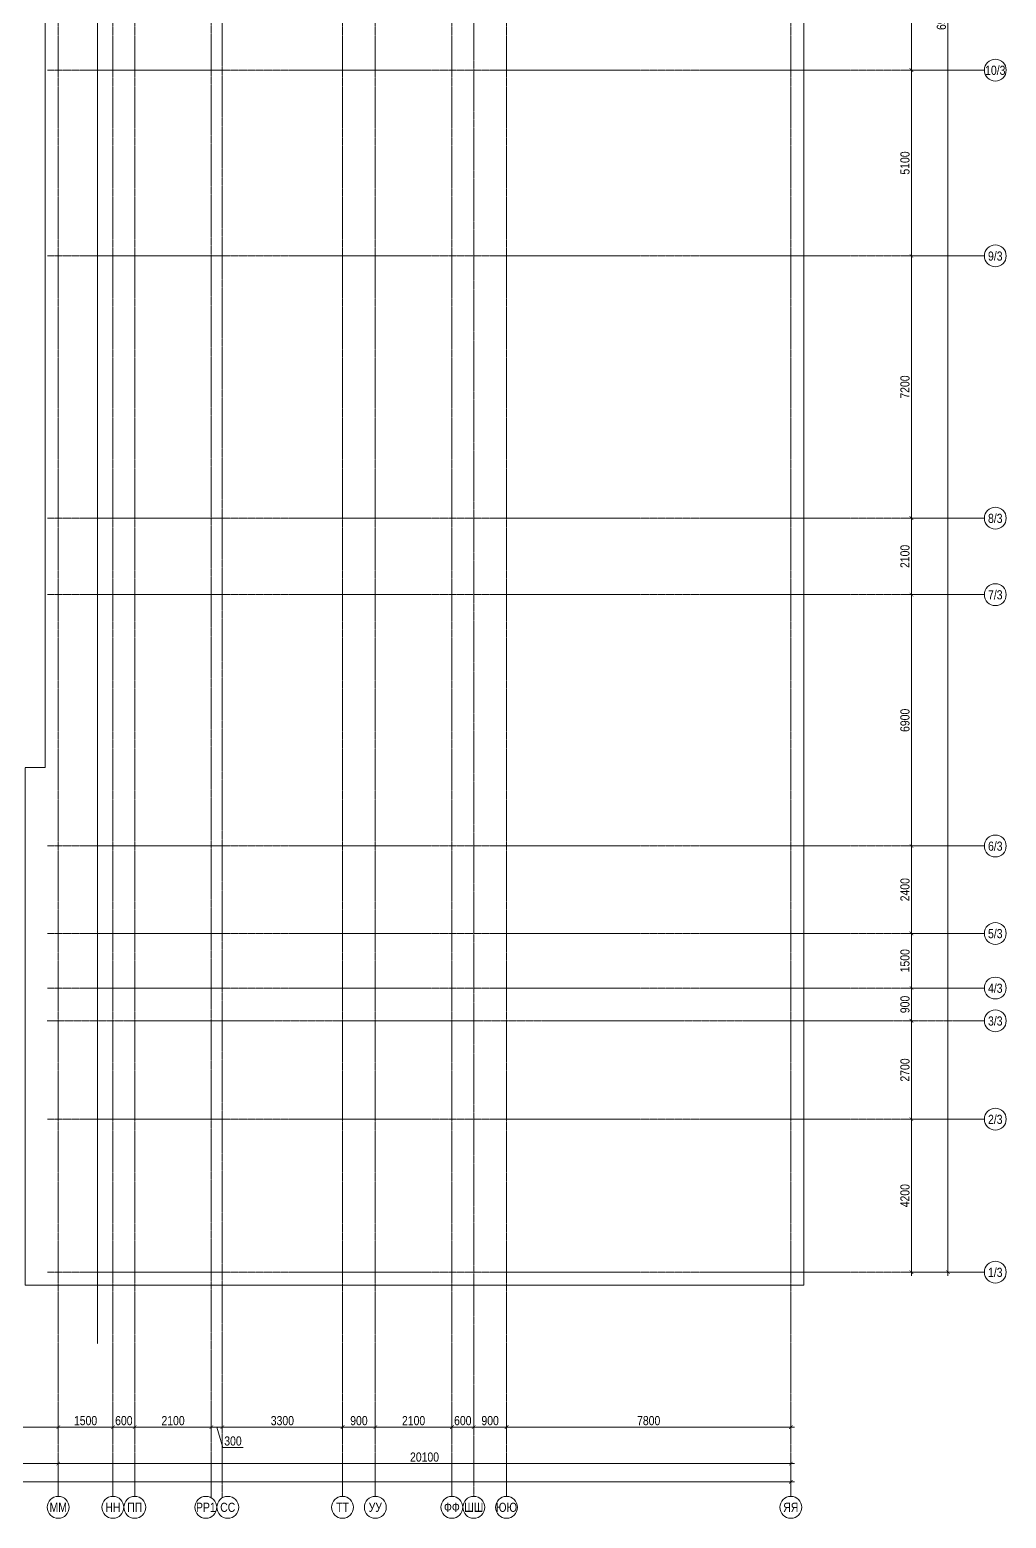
# Model space of a CAD drawing. Header units: millimetres. Extents: x -65509 to 912790, y 446 to 713294.
# Drawn here: x 203042 to 229833, y 551006 to 591868 of the extents above; entities that cross this region are included whole.
import ezdxf
from ezdxf.enums import TextEntityAlignment as Align

# ---------------------------------------------------------------- set-up
doc = ezdxf.new("R2010")
doc.units = ezdxf.units.MM
doc.linetypes.add('CENTER2', pattern=[28.575, 19.05, -3.175, 3.175, -3.175])
doc.linetypes.add('DASHED', pattern=[19.05, 12.7, -6.35])
doc.layers.get('Defpoints').update_dxf_attribs({"color": 250})
doc.layers.add('АР_Делит', color=250, linetype='Continuous', lineweight=0, plot=False)
for name, color, linetype, lineweight in [('АР_Разрезы марка', 7, 'Continuous', 13), ('РД_Оси_100', 250, 'Continuous', 0), ('РД_Оси_размер', 250, 'Continuous', 0)]:
    doc.layers.add(name, color=color, linetype=linetype, lineweight=lineweight)
doc.styles.add('style1', font='ARIALN.TTF')
doc.styles.add('ккк', font='isocpeur.ttf', dxfattribs={"width": 0.85, "oblique": 15})
doc.dimstyles.new('Dim100_ареал', dxfattribs={"dimscale": 100, "dimtxt": 2.5, "dimasz": 1, "dimexe": 1, "dimexo": 1, "dimgap": 0.5, "dimtad": 1, "dimzin": 12, "dimdsep": 46, "dimtxsty": 'style1', "dimblk": 'ARCHTICK', "dimcen": 1, "dimdle": 1, "dimclrd": 256, "dimclre": 256, "dimaunit": 1, "dimadec": 0, "dimazin": 3, "dimtfac": 1, "dimtmove": 1, "dimatfit": 3, "dimldrblk": 'OPEN30', "dimfxl": 4, "dimfxlon": 1, "dimtolj": 1, "dimtzin": 0, "dimlwd": 9, "dimlwe": 9, "dimarcsym": 0})

# ---------------------------------------------------------------- blocks, each defined once
blk = doc.blocks.new('A-iden')
at = {"linetype": 'Continuous', "lineweight": 5}
blk.add_circle((0, -4), 3, dxfattribs=at)
at = {"color": 0, "linetype": 'Continuous', "lineweight": 20, "style": 'ккк', "width": 0.85}
blk.add_attdef('ID', text='', height=8, dxfattribs=at).set_placement((0.31, -3.85), align=Align.MIDDLE_CENTER)
blk = doc.blocks.new('_ArchTick')
at = {"color": 0, "linetype": 'ByBlock', "const_width": 0.15}
blk.add_lwpolyline([(-0.5, -0.5), (0.5, 0.5)], dxfattribs=at)
blk = doc.blocks.new('*D322')
at = {"layer": 'Defpoints', "color": 0, "transparency": 16777216}
for p in [(91800, -3255), (94500, -3255), (94500, -4255)]:
    blk.add_point(p, dxfattribs=at)
at = {"layer": 'РД_Оси_размер', "color": 0, "lineweight": 5, "transparency": 16777216}
for p, q in [((91800, -4055), (91800, -4355)), ((94500, -4055), (94500, -4355)), ((91700, -4255), (94600, -4255))]:
    blk.add_line(p, q, dxfattribs=at)
at = {"layer": 'РД_Оси_размер', "color": 0, "lineweight": 5, "transparency": 16777216, "xscale": 100, "yscale": 100, "zscale": 100, "rotation": 180}
blk.add_blockref('_ArchTick', (91800, -4255), dxfattribs=at)
at = {"layer": 'РД_Оси_размер', "color": 0, "lineweight": 5, "transparency": 16777216, "xscale": 100, "yscale": 100, "zscale": 100}
blk.add_blockref('_ArchTick', (94500, -4255), dxfattribs=at)
at = {"layer": 'РД_Оси_размер', "color": 0, "transparency": 16777216, "insert": (93150, -4077), "char_height": 250, "attachment_point": 5, "style": 'style1'}
blk.add_mtext('\\A1;2700', dxfattribs=at)
blk = doc.blocks.new('_Open30')
at = {"color": 0, "linetype": 'ByBlock', "lineweight": -2}
for p, q in [((-1, 0.27), (0, 0)), ((0, 0), (-1, -0.27)), ((0, 0), (-1, 0))]:
    blk.add_line(p, q, dxfattribs=at)
blk = doc.blocks.new('*D323')
at = {"layer": 'Defpoints', "color": 0, "transparency": 16777216}
for p in [(94500, -3255), (96000, -3255), (96000, -4255)]:
    blk.add_point(p, dxfattribs=at)
at = {"layer": 'РД_Оси_размер', "color": 0, "lineweight": 5, "transparency": 16777216}
for p, q in [((94500, -4055), (94500, -4355)), ((96000, -4055), (96000, -4355)), ((94400, -4255), (96100, -4255))]:
    blk.add_line(p, q, dxfattribs=at)
at = {"layer": 'РД_Оси_размер', "color": 0, "lineweight": 5, "transparency": 16777216, "xscale": 100, "yscale": 100, "zscale": 100, "rotation": 180}
blk.add_blockref('_ArchTick', (94500, -4255), dxfattribs=at)
at = {"layer": 'РД_Оси_размер', "color": 0, "lineweight": 5, "transparency": 16777216, "xscale": 100, "yscale": 100, "zscale": 100}
blk.add_blockref('_ArchTick', (96000, -4255), dxfattribs=at)
at = {"layer": 'РД_Оси_размер', "color": 0, "transparency": 16777216, "insert": (95250, -4077), "char_height": 250, "attachment_point": 5, "style": 'style1'}
blk.add_mtext('\\A1;1500', dxfattribs=at)
blk = doc.blocks.new('*D324')
at = {"layer": 'Defpoints', "color": 0, "transparency": 16777216}
for p in [(96000, -3255), (96600, -3255), (96600, -4255)]:
    blk.add_point(p, dxfattribs=at)
at = {"layer": 'РД_Оси_размер', "color": 0, "lineweight": 5, "transparency": 16777216}
for p, q in [((96000, -4055), (96000, -4355)), ((96600, -4055), (96600, -4355)), ((95900, -4255), (96700, -4255))]:
    blk.add_line(p, q, dxfattribs=at)
at = {"layer": 'РД_Оси_размер', "color": 0, "lineweight": 5, "transparency": 16777216, "xscale": 100, "yscale": 100, "zscale": 100, "rotation": 180}
blk.add_blockref('_ArchTick', (96000, -4255), dxfattribs=at)
at = {"layer": 'РД_Оси_размер', "color": 0, "lineweight": 5, "transparency": 16777216, "xscale": 100, "yscale": 100, "zscale": 100}
blk.add_blockref('_ArchTick', (96600, -4255), dxfattribs=at)
at = {"layer": 'РД_Оси_размер', "color": 0, "transparency": 16777216, "insert": (96300, -4077), "char_height": 250, "attachment_point": 5, "style": 'style1'}
blk.add_mtext('\\A1;600', dxfattribs=at)
blk = doc.blocks.new('*D325')
at = {"layer": 'Defpoints', "color": 0, "transparency": 16777216}
for p in [(96600, -3255), (98700, -3255), (98700, -4255)]:
    blk.add_point(p, dxfattribs=at)
at = {"layer": 'РД_Оси_размер', "color": 0, "lineweight": 5, "transparency": 16777216}
for p, q in [((96600, -4055), (96600, -4355)), ((98700, -4055), (98700, -4355)), ((96500, -4255), (98800, -4255))]:
    blk.add_line(p, q, dxfattribs=at)
at = {"layer": 'РД_Оси_размер', "color": 0, "lineweight": 5, "transparency": 16777216, "xscale": 100, "yscale": 100, "zscale": 100, "rotation": 180}
blk.add_blockref('_ArchTick', (96600, -4255), dxfattribs=at)
at = {"layer": 'РД_Оси_размер', "color": 0, "lineweight": 5, "transparency": 16777216, "xscale": 100, "yscale": 100, "zscale": 100}
blk.add_blockref('_ArchTick', (98700, -4255), dxfattribs=at)
at = {"layer": 'РД_Оси_размер', "color": 0, "transparency": 16777216, "insert": (97650, -4077), "char_height": 250, "attachment_point": 5, "style": 'style1'}
blk.add_mtext('\\A1;2100', dxfattribs=at)
blk = doc.blocks.new('*D326')
at = {"layer": 'Defpoints', "color": 0, "transparency": 16777216}
for p in [(98700, -3255), (99000, -3255), (99000, -4255)]:
    blk.add_point(p, dxfattribs=at)
at = {"layer": 'РД_Оси_размер', "color": 0, "lineweight": 5, "transparency": 16777216}
for p, q in [((98700, -4055), (98700, -4355)), ((99000, -4055), (99000, -4355)), ((98600, -4255), (99100, -4255)), ((98850, -4255), (99017, -4813)), ((99017, -4813), (99570, -4813))]:
    blk.add_line(p, q, dxfattribs=at)
at = {"layer": 'РД_Оси_размер', "color": 0, "lineweight": 5, "transparency": 16777216, "xscale": 100, "yscale": 100, "zscale": 100, "rotation": 180}
blk.add_blockref('_ArchTick', (98700, -4255), dxfattribs=at)
at = {"layer": 'РД_Оси_размер', "color": 0, "lineweight": 5, "transparency": 16777216, "xscale": 100, "yscale": 100, "zscale": 100}
blk.add_blockref('_ArchTick', (99000, -4255), dxfattribs=at)
at = {"layer": 'РД_Оси_размер', "color": 0, "transparency": 16777216, "insert": (99294, -4635), "char_height": 250, "attachment_point": 5, "style": 'style1'}
blk.add_mtext('\\A1;300', dxfattribs=at)
blk = doc.blocks.new('*D327')
at = {"layer": 'Defpoints', "color": 0, "transparency": 16777216}
for p in [(99000, -3255), (102300, -3255), (102300, -4255)]:
    blk.add_point(p, dxfattribs=at)
at = {"layer": 'РД_Оси_размер', "color": 0, "lineweight": 5, "transparency": 16777216}
for p, q in [((99000, -4055), (99000, -4355)), ((102300, -4055), (102300, -4355)), ((98900, -4255), (102400, -4255))]:
    blk.add_line(p, q, dxfattribs=at)
at = {"layer": 'РД_Оси_размер', "color": 0, "lineweight": 5, "transparency": 16777216, "xscale": 100, "yscale": 100, "zscale": 100, "rotation": 180}
blk.add_blockref('_ArchTick', (99000, -4255), dxfattribs=at)
at = {"layer": 'РД_Оси_размер', "color": 0, "lineweight": 5, "transparency": 16777216, "xscale": 100, "yscale": 100, "zscale": 100}
blk.add_blockref('_ArchTick', (102300, -4255), dxfattribs=at)
at = {"layer": 'РД_Оси_размер', "color": 0, "transparency": 16777216, "insert": (100650, -4077), "char_height": 250, "attachment_point": 5, "style": 'style1'}
blk.add_mtext('\\A1;3300', dxfattribs=at)
blk = doc.blocks.new('*D328')
at = {"layer": 'Defpoints', "color": 0, "transparency": 16777216}
for p in [(102300, -3255), (103200, -3255), (103200, -4255)]:
    blk.add_point(p, dxfattribs=at)
at = {"layer": 'РД_Оси_размер', "color": 0, "lineweight": 5, "transparency": 16777216}
for p, q in [((102300, -4055), (102300, -4355)), ((103200, -4055), (103200, -4355)), ((102200, -4255), (103300, -4255))]:
    blk.add_line(p, q, dxfattribs=at)
at = {"layer": 'РД_Оси_размер', "color": 0, "lineweight": 5, "transparency": 16777216, "xscale": 100, "yscale": 100, "zscale": 100, "rotation": 180}
blk.add_blockref('_ArchTick', (102300, -4255), dxfattribs=at)
at = {"layer": 'РД_Оси_размер', "color": 0, "lineweight": 5, "transparency": 16777216, "xscale": 100, "yscale": 100, "zscale": 100}
blk.add_blockref('_ArchTick', (103200, -4255), dxfattribs=at)
at = {"layer": 'РД_Оси_размер', "color": 0, "transparency": 16777216, "insert": (102750, -4077), "char_height": 250, "attachment_point": 5, "style": 'style1'}
blk.add_mtext('\\A1;900', dxfattribs=at)
blk = doc.blocks.new('*D329')
at = {"layer": 'Defpoints', "color": 0, "transparency": 16777216}
for p in [(103200, -3255), (105300, -3255), (105300, -4255)]:
    blk.add_point(p, dxfattribs=at)
at = {"layer": 'РД_Оси_размер', "color": 0, "lineweight": 5, "transparency": 16777216}
for p, q in [((103200, -4055), (103200, -4355)), ((105300, -4055), (105300, -4355)), ((103100, -4255), (105400, -4255))]:
    blk.add_line(p, q, dxfattribs=at)
at = {"layer": 'РД_Оси_размер', "color": 0, "lineweight": 5, "transparency": 16777216, "xscale": 100, "yscale": 100, "zscale": 100, "rotation": 180}
blk.add_blockref('_ArchTick', (103200, -4255), dxfattribs=at)
at = {"layer": 'РД_Оси_размер', "color": 0, "lineweight": 5, "transparency": 16777216, "xscale": 100, "yscale": 100, "zscale": 100}
blk.add_blockref('_ArchTick', (105300, -4255), dxfattribs=at)
at = {"layer": 'РД_Оси_размер', "color": 0, "transparency": 16777216, "insert": (104250, -4077), "char_height": 250, "attachment_point": 5, "style": 'style1'}
blk.add_mtext('\\A1;2100', dxfattribs=at)
blk = doc.blocks.new('*D330')
at = {"layer": 'Defpoints', "color": 0, "transparency": 16777216}
for p in [(105300, -3255), (105900, -3255), (105900, -4255)]:
    blk.add_point(p, dxfattribs=at)
at = {"layer": 'РД_Оси_размер', "color": 0, "lineweight": 5, "transparency": 16777216}
for p, q in [((105300, -4055), (105300, -4355)), ((105900, -4055), (105900, -4355)), ((105200, -4255), (106000, -4255))]:
    blk.add_line(p, q, dxfattribs=at)
at = {"layer": 'РД_Оси_размер', "color": 0, "lineweight": 5, "transparency": 16777216, "xscale": 100, "yscale": 100, "zscale": 100, "rotation": 180}
blk.add_blockref('_ArchTick', (105300, -4255), dxfattribs=at)
at = {"layer": 'РД_Оси_размер', "color": 0, "lineweight": 5, "transparency": 16777216, "xscale": 100, "yscale": 100, "zscale": 100}
blk.add_blockref('_ArchTick', (105900, -4255), dxfattribs=at)
at = {"layer": 'РД_Оси_размер', "color": 0, "transparency": 16777216, "insert": (105600, -4077), "char_height": 250, "attachment_point": 5, "style": 'style1'}
blk.add_mtext('\\A1;600', dxfattribs=at)
blk = doc.blocks.new('*D331')
at = {"layer": 'Defpoints', "color": 0, "transparency": 16777216}
for p in [(105900, -3255), (106800, -3255), (106800, -4255)]:
    blk.add_point(p, dxfattribs=at)
at = {"layer": 'РД_Оси_размер', "color": 0, "lineweight": 5, "transparency": 16777216}
for p, q in [((105900, -4055), (105900, -4355)), ((106800, -4055), (106800, -4355)), ((105800, -4255), (106900, -4255))]:
    blk.add_line(p, q, dxfattribs=at)
at = {"layer": 'РД_Оси_размер', "color": 0, "lineweight": 5, "transparency": 16777216, "xscale": 100, "yscale": 100, "zscale": 100, "rotation": 180}
blk.add_blockref('_ArchTick', (105900, -4255), dxfattribs=at)
at = {"layer": 'РД_Оси_размер', "color": 0, "lineweight": 5, "transparency": 16777216, "xscale": 100, "yscale": 100, "zscale": 100}
blk.add_blockref('_ArchTick', (106800, -4255), dxfattribs=at)
at = {"layer": 'РД_Оси_размер', "color": 0, "transparency": 16777216, "insert": (106350, -4077), "char_height": 250, "attachment_point": 5, "style": 'style1'}
blk.add_mtext('\\A1;900', dxfattribs=at)
blk = doc.blocks.new('*D332')
at = {"layer": 'Defpoints', "color": 0, "transparency": 16777216}
for p in [(106800, -3255), (114600, -3255), (114600, -4255)]:
    blk.add_point(p, dxfattribs=at)
at = {"layer": 'РД_Оси_размер', "color": 0, "lineweight": 5, "transparency": 16777216}
for p, q in [((106800, -4055), (106800, -4355)), ((114600, -4055), (114600, -4355)), ((106700, -4255), (114700, -4255))]:
    blk.add_line(p, q, dxfattribs=at)
at = {"layer": 'РД_Оси_размер', "color": 0, "lineweight": 5, "transparency": 16777216, "xscale": 100, "yscale": 100, "zscale": 100, "rotation": 180}
blk.add_blockref('_ArchTick', (106800, -4255), dxfattribs=at)
at = {"layer": 'РД_Оси_размер', "color": 0, "lineweight": 5, "transparency": 16777216, "xscale": 100, "yscale": 100, "zscale": 100}
blk.add_blockref('_ArchTick', (114600, -4255), dxfattribs=at)
at = {"layer": 'РД_Оси_размер', "color": 0, "transparency": 16777216, "insert": (110700, -4077), "char_height": 250, "attachment_point": 5, "style": 'style1'}
blk.add_mtext('\\A1;7800', dxfattribs=at)
blk = doc.blocks.new('*D204')
at = {"layer": 'Defpoints', "color": 0, "transparency": 16777216}
for p in [(0, -3255), (114600, -3255), (114600, -5755)]:
    blk.add_point(p, dxfattribs=at)
at = {"layer": 'РД_Оси_размер', "color": 0, "lineweight": 5, "transparency": 16777216}
for p, q in [((0, -5555), (0, -5855)), ((114600, -5555), (114600, -5855)), ((-100, -5755), (114700, -5755))]:
    blk.add_line(p, q, dxfattribs=at)
at = {"layer": 'РД_Оси_размер', "color": 0, "lineweight": 5, "transparency": 16777216, "xscale": 100, "yscale": 100, "zscale": 100, "rotation": 180}
blk.add_blockref('_ArchTick', (0, -5755), dxfattribs=at)
at = {"layer": 'РД_Оси_размер', "color": 0, "lineweight": 5, "transparency": 16777216, "xscale": 100, "yscale": 100, "zscale": 100}
blk.add_blockref('_ArchTick', (114600, -5755), dxfattribs=at)
at = {"layer": 'РД_Оси_размер', "color": 0, "transparency": 16777216, "insert": (57300, -5577), "char_height": 250, "attachment_point": 5, "style": 'style1'}
blk.add_mtext('\\A1;114600', dxfattribs=at)
blk = doc.blocks.new('*D221')
at = {"layer": 'Defpoints', "color": 0, "transparency": 16777216}
for p in [(83100, -3255), (94500, -3255), (94500, -5255)]:
    blk.add_point(p, dxfattribs=at)
at = {"layer": 'РД_Оси_размер', "color": 0, "lineweight": 5, "transparency": 16777216}
for p, q in [((83000, -5255), (94600, -5255)), ((83100, -5055), (83100, -5355)), ((94500, -5055), (94500, -5355))]:
    blk.add_line(p, q, dxfattribs=at)
at = {"layer": 'РД_Оси_размер', "color": 0, "lineweight": 5, "transparency": 16777216, "xscale": 100, "yscale": 100, "zscale": 100, "rotation": 180}
blk.add_blockref('_ArchTick', (83100, -5255), dxfattribs=at)
at = {"layer": 'РД_Оси_размер', "color": 0, "lineweight": 5, "transparency": 16777216, "xscale": 100, "yscale": 100, "zscale": 100}
blk.add_blockref('_ArchTick', (94500, -5255), dxfattribs=at)
at = {"layer": 'РД_Оси_размер', "color": 0, "transparency": 16777216, "insert": (88800, -5077), "char_height": 250, "attachment_point": 5, "style": 'style1'}
blk.add_mtext('\\A1;11400', dxfattribs=at)
blk = doc.blocks.new('*D242')
at = {"layer": 'Defpoints', "color": 0, "transparency": 16777216}
for p in [(94500, -3255), (114600, -3255), (114600, -5255)]:
    blk.add_point(p, dxfattribs=at)
at = {"layer": 'РД_Оси_размер', "color": 0, "lineweight": 5, "transparency": 16777216}
for p, q in [((94400, -5255), (114700, -5255)), ((94500, -5055), (94500, -5355)), ((114600, -5055), (114600, -5355))]:
    blk.add_line(p, q, dxfattribs=at)
at = {"layer": 'РД_Оси_размер', "color": 0, "lineweight": 5, "transparency": 16777216, "xscale": 100, "yscale": 100, "zscale": 100, "rotation": 180}
blk.add_blockref('_ArchTick', (94500, -5255), dxfattribs=at)
at = {"layer": 'РД_Оси_размер', "color": 0, "lineweight": 5, "transparency": 16777216, "xscale": 100, "yscale": 100, "zscale": 100}
blk.add_blockref('_ArchTick', (114600, -5255), dxfattribs=at)
at = {"layer": 'РД_Оси_размер', "color": 0, "transparency": 16777216, "insert": (104550, -5077), "char_height": 250, "attachment_point": 5, "style": 'style1'}
blk.add_mtext('\\A1;20100', dxfattribs=at)
blk = doc.blocks.new('*D243')
at = {"layer": 'Defpoints', "color": 0, "transparency": 16777216}
for p in [(116910, 69000), (118910, 69000), (116910, 0)]:
    blk.add_point(p, dxfattribs=at)
at = {"layer": 'РД_Оси_размер', "color": 0, "lineweight": 5, "transparency": 16777216}
for p, q in [((118910, -100), (118910, 69100)), ((118710, 69000), (119010, 69000)), ((118710, 0), (119010, 0))]:
    blk.add_line(p, q, dxfattribs=at)
at = {"layer": 'РД_Оси_размер', "color": 0, "lineweight": 5, "transparency": 16777216, "xscale": 100, "yscale": 100, "zscale": 100}
for p, rotation in [((118910, 69000), 90), ((118910, 0), 270)]:
    blk.add_blockref('_ArchTick', p, dxfattribs=dict(at, rotation=rotation))
at = {"layer": 'РД_Оси_размер', "color": 0, "transparency": 16777216, "insert": (118732, 34500), "char_height": 250, "attachment_point": 5, "rotation": 90, "style": 'style1'}
blk.add_mtext('\\A1;69000', dxfattribs=at)
blk = doc.blocks.new('*D222')
at = {"layer": 'Defpoints', "color": 0, "transparency": 16777216}
for p in [(116910, 4200), (117910, 4200), (116910, 0)]:
    blk.add_point(p, dxfattribs=at)
at = {"layer": 'РД_Оси_размер', "color": 0, "lineweight": 5, "transparency": 16777216}
for p, q in [((117710, 4200), (118010, 4200)), ((117910, -100), (117910, 4300)), ((117710, 0), (118010, 0))]:
    blk.add_line(p, q, dxfattribs=at)
at = {"layer": 'РД_Оси_размер', "color": 0, "lineweight": 5, "transparency": 16777216, "xscale": 100, "yscale": 100, "zscale": 100}
for p, rotation in [((117910, 4200), 90), ((117910, 0), 270)]:
    blk.add_blockref('_ArchTick', p, dxfattribs=dict(at, rotation=rotation))
at = {"layer": 'РД_Оси_размер', "color": 0, "transparency": 16777216, "insert": (117732, 2100), "char_height": 250, "attachment_point": 5, "rotation": 90, "style": 'style1'}
blk.add_mtext('\\A1;4200', dxfattribs=at)
blk = doc.blocks.new('*D223')
at = {"layer": 'Defpoints', "color": 0, "transparency": 16777216}
for p in [(116910, 6900), (117910, 6900), (116910, 4200)]:
    blk.add_point(p, dxfattribs=at)
at = {"layer": 'РД_Оси_размер', "color": 0, "lineweight": 5, "transparency": 16777216}
for p, q in [((117910, 4100), (117910, 7000)), ((117710, 6900), (118010, 6900)), ((117710, 4200), (118010, 4200))]:
    blk.add_line(p, q, dxfattribs=at)
at = {"layer": 'РД_Оси_размер', "color": 0, "lineweight": 5, "transparency": 16777216, "xscale": 100, "yscale": 100, "zscale": 100}
for p, rotation in [((117910, 6900), 90), ((117910, 4200), 270)]:
    blk.add_blockref('_ArchTick', p, dxfattribs=dict(at, rotation=rotation))
at = {"layer": 'РД_Оси_размер', "color": 0, "transparency": 16777216, "insert": (117732, 5550), "char_height": 250, "attachment_point": 5, "rotation": 90, "style": 'style1'}
blk.add_mtext('\\A1;2700', dxfattribs=at)
blk = doc.blocks.new('*D346')
at = {"layer": 'Defpoints', "color": 0, "transparency": 16777216}
for p in [(116910, 7800), (117910, 7800), (116910, 6900)]:
    blk.add_point(p, dxfattribs=at)
at = {"layer": 'РД_Оси_размер', "color": 0, "lineweight": 5, "transparency": 16777216}
for p, q in [((117710, 7800), (118010, 7800)), ((117910, 6800), (117910, 7900)), ((117710, 6900), (118010, 6900))]:
    blk.add_line(p, q, dxfattribs=at)
at = {"layer": 'РД_Оси_размер', "color": 0, "lineweight": 5, "transparency": 16777216, "xscale": 100, "yscale": 100, "zscale": 100}
for p, rotation in [((117910, 7800), 90), ((117910, 6900), 270)]:
    blk.add_blockref('_ArchTick', p, dxfattribs=dict(at, rotation=rotation))
at = {"layer": 'РД_Оси_размер', "color": 0, "transparency": 16777216, "insert": (117732, 7350), "char_height": 250, "attachment_point": 5, "rotation": 90, "style": 'style1'}
blk.add_mtext('\\A1;900', dxfattribs=at)
blk = doc.blocks.new('*D347')
at = {"layer": 'Defpoints', "color": 0, "transparency": 16777216}
for p in [(116910, 9300), (117910, 9300), (116910, 7800)]:
    blk.add_point(p, dxfattribs=at)
at = {"layer": 'РД_Оси_размер', "color": 0, "lineweight": 5, "transparency": 16777216}
for p, q in [((117910, 7700), (117910, 9400)), ((117710, 9300), (118010, 9300)), ((117710, 7800), (118010, 7800))]:
    blk.add_line(p, q, dxfattribs=at)
at = {"layer": 'РД_Оси_размер', "color": 0, "lineweight": 5, "transparency": 16777216, "xscale": 100, "yscale": 100, "zscale": 100}
for p, rotation in [((117910, 9300), 90), ((117910, 7800), 270)]:
    blk.add_blockref('_ArchTick', p, dxfattribs=dict(at, rotation=rotation))
at = {"layer": 'РД_Оси_размер', "color": 0, "transparency": 16777216, "insert": (117732, 8550), "char_height": 250, "attachment_point": 5, "rotation": 90, "style": 'style1'}
blk.add_mtext('\\A1;1500', dxfattribs=at)
blk = doc.blocks.new('*D348')
at = {"layer": 'Defpoints', "color": 0, "transparency": 16777216}
for p in [(116910, 11700), (117910, 11700), (116910, 9300)]:
    blk.add_point(p, dxfattribs=at)
at = {"layer": 'РД_Оси_размер', "color": 0, "lineweight": 5, "transparency": 16777216}
for p, q in [((117710, 11700), (118010, 11700)), ((117910, 9200), (117910, 11800)), ((117710, 9300), (118010, 9300))]:
    blk.add_line(p, q, dxfattribs=at)
at = {"layer": 'РД_Оси_размер', "color": 0, "lineweight": 5, "transparency": 16777216, "xscale": 100, "yscale": 100, "zscale": 100}
for p, rotation in [((117910, 11700), 90), ((117910, 9300), 270)]:
    blk.add_blockref('_ArchTick', p, dxfattribs=dict(at, rotation=rotation))
at = {"layer": 'РД_Оси_размер', "color": 0, "transparency": 16777216, "insert": (117732, 10500), "char_height": 250, "attachment_point": 5, "rotation": 90, "style": 'style1'}
blk.add_mtext('\\A1;2400', dxfattribs=at)
blk = doc.blocks.new('*D349')
at = {"layer": 'Defpoints', "color": 0, "transparency": 16777216}
for p in [(116910, 18600), (117910, 18600), (116910, 11700)]:
    blk.add_point(p, dxfattribs=at)
at = {"layer": 'РД_Оси_размер', "color": 0, "lineweight": 5, "transparency": 16777216}
for p, q in [((117710, 18600), (118010, 18600)), ((117910, 11600), (117910, 18700)), ((117710, 11700), (118010, 11700))]:
    blk.add_line(p, q, dxfattribs=at)
at = {"layer": 'РД_Оси_размер', "color": 0, "lineweight": 5, "transparency": 16777216, "xscale": 100, "yscale": 100, "zscale": 100}
for p, rotation in [((117910, 18600), 90), ((117910, 11700), 270)]:
    blk.add_blockref('_ArchTick', p, dxfattribs=dict(at, rotation=rotation))
at = {"layer": 'РД_Оси_размер', "color": 0, "transparency": 16777216, "insert": (117732, 15150), "char_height": 250, "attachment_point": 5, "rotation": 90, "style": 'style1'}
blk.add_mtext('\\A1;6900', dxfattribs=at)
blk = doc.blocks.new('*D350')
at = {"layer": 'Defpoints', "color": 0, "transparency": 16777216}
for p in [(116910, 20700), (117910, 20700), (116910, 18600)]:
    blk.add_point(p, dxfattribs=at)
at = {"layer": 'РД_Оси_размер', "color": 0, "lineweight": 5, "transparency": 16777216}
for p, q in [((117710, 20700), (118010, 20700)), ((117910, 18500), (117910, 20800)), ((117710, 18600), (118010, 18600))]:
    blk.add_line(p, q, dxfattribs=at)
at = {"layer": 'РД_Оси_размер', "color": 0, "lineweight": 5, "transparency": 16777216, "xscale": 100, "yscale": 100, "zscale": 100}
for p, rotation in [((117910, 20700), 90), ((117910, 18600), 270)]:
    blk.add_blockref('_ArchTick', p, dxfattribs=dict(at, rotation=rotation))
at = {"layer": 'РД_Оси_размер', "color": 0, "transparency": 16777216, "insert": (117732, 19650), "char_height": 250, "attachment_point": 5, "rotation": 90, "style": 'style1'}
blk.add_mtext('\\A1;2100', dxfattribs=at)
blk = doc.blocks.new('*D351')
at = {"layer": 'Defpoints', "color": 0, "transparency": 16777216}
for p in [(116910, 27900), (117910, 27900), (116910, 20700)]:
    blk.add_point(p, dxfattribs=at)
at = {"layer": 'РД_Оси_размер', "color": 0, "lineweight": 5, "transparency": 16777216}
for p, q in [((117710, 27900), (118010, 27900)), ((117910, 20600), (117910, 28000)), ((117710, 20700), (118010, 20700))]:
    blk.add_line(p, q, dxfattribs=at)
at = {"layer": 'РД_Оси_размер', "color": 0, "lineweight": 5, "transparency": 16777216, "xscale": 100, "yscale": 100, "zscale": 100}
for p, rotation in [((117910, 27900), 90), ((117910, 20700), 270)]:
    blk.add_blockref('_ArchTick', p, dxfattribs=dict(at, rotation=rotation))
at = {"layer": 'РД_Оси_размер', "color": 0, "transparency": 16777216, "insert": (117732, 24300), "char_height": 250, "attachment_point": 5, "rotation": 90, "style": 'style1'}
blk.add_mtext('\\A1;7200', dxfattribs=at)
blk = doc.blocks.new('*D352')
at = {"layer": 'Defpoints', "color": 0, "transparency": 16777216}
for p in [(116910, 33000), (117910, 33000), (116910, 27900)]:
    blk.add_point(p, dxfattribs=at)
at = {"layer": 'РД_Оси_размер', "color": 0, "lineweight": 5, "transparency": 16777216}
for p, q in [((117910, 27800), (117910, 33100)), ((117710, 33000), (118010, 33000)), ((117710, 27900), (118010, 27900))]:
    blk.add_line(p, q, dxfattribs=at)
at = {"layer": 'РД_Оси_размер', "color": 0, "lineweight": 5, "transparency": 16777216, "xscale": 100, "yscale": 100, "zscale": 100}
for p, rotation in [((117910, 33000), 90), ((117910, 27900), 270)]:
    blk.add_blockref('_ArchTick', p, dxfattribs=dict(at, rotation=rotation))
at = {"layer": 'РД_Оси_размер', "color": 0, "transparency": 16777216, "insert": (117732, 30450), "char_height": 250, "attachment_point": 5, "rotation": 90, "style": 'style1'}
blk.add_mtext('\\A1;5100', dxfattribs=at)
blk = doc.blocks.new('*D353')
at = {"layer": 'Defpoints', "color": 0, "transparency": 16777216}
for p in [(116910, 37200), (117910, 37200), (116910, 33000)]:
    blk.add_point(p, dxfattribs=at)
at = {"layer": 'РД_Оси_размер', "color": 0, "lineweight": 5, "transparency": 16777216}
for p, q in [((117710, 37200), (118010, 37200)), ((117910, 32900), (117910, 37300)), ((117710, 33000), (118010, 33000))]:
    blk.add_line(p, q, dxfattribs=at)
at = {"layer": 'РД_Оси_размер', "color": 0, "lineweight": 5, "transparency": 16777216, "xscale": 100, "yscale": 100, "zscale": 100}
for p, rotation in [((117910, 37200), 90), ((117910, 33000), 270)]:
    blk.add_blockref('_ArchTick', p, dxfattribs=dict(at, rotation=rotation))
at = {"layer": 'РД_Оси_размер', "color": 0, "transparency": 16777216, "insert": (117732, 35100), "char_height": 250, "attachment_point": 5, "rotation": 90, "style": 'style1'}
blk.add_mtext('\\A1;4200', dxfattribs=at)
blk = doc.blocks.new('СОШ_2200_АР_ОСИ_М100_28.05.24')
at = {"layer": 'АР_Делит', "color": 5, "linetype": 'DASHED'}
blk.add_lwpolyline([(114955, 135155), (114955, -355), (93595.036, -355), (93595.036, 13855), (94145, 13855), (94145, 68320), (66055, 68320), (66055, 13857.73), (83455, 13857.73), (83455, -355), (45245, -355), (45245, 13145), (44695, 13145), (44695, 26755), (45245, 26755), (45245, 68320), (20455, 68320), (20455, 26755), (27955, 26755), (27955, 13145), (-355, 13145), (-355, 100855)], dxfattribs=at)
at = {"layer": 'РД_Оси_100', "linetype": 'CENTER2'}
for p, q in [((94500, -6155), (94500, 139938.679)), ((96000, -6155), (96000, 139938.679)), ((102300, -6155), (102300, 139938.679)), ((114600, -6155), (114600, 139938.679)), ((119910, 33000), (94200, 33000)), ((119910, 27900), (94200, 27900)), ((119910, 20700), (94200, 20700)), ((119910, 18600), (94200, 18600)), ((119910, 11700), (94200, 11700)), ((119910, 9300), (94200, 9300)), ((119910, 7800), (94200, 7800)), ((119910, 4200), (94200, 4200)), ((119910, 0), (94200, 0))]:
    blk.add_line(p, q, dxfattribs=at)
for points in [[(96600, -6155), (96600, 139938.679)], [(98700, -6194.98), (98700, 139538.679), (98550, 139938.679)], [(99000, -6195.83), (99000, 139538.679), (99150, 139938.679)], [(103200, -6155), (103200, 139938.679)], [(105300, -6155), (105300, 139938.679)], [(105900, 139938.679), (105900, -6155)], [(106800, -6155), (106800, 139938.679)], [(94200, 6900), (119910, 6900)]]:
    blk.add_lwpolyline(points, dxfattribs=at)
at = {"layer": 'РД_Оси_100', "color": 0}
ref = blk.add_blockref('A-iden', (120210, 33400), dxfattribs=dict(at, xscale=-100, yscale=100, zscale=100))
ref.add_attrib('ID', '10/3', dxfattribs={"layer": '0', "linetype": 'Continuous', "height": 250, "style": 'style1'}).set_placement((120210, 33000), align=Align.MIDDLE)
ref = blk.add_blockref('A-iden', (120210, 28300), dxfattribs=dict(at, xscale=-100, yscale=100, zscale=100))
ref.add_attrib('ID', '9/3', dxfattribs={"layer": '0', "linetype": 'Continuous', "height": 250, "style": 'style1'}).set_placement((120210, 27900), align=Align.MIDDLE)
ref = blk.add_blockref('A-iden', (120210, 21100), dxfattribs=dict(at, xscale=-100, yscale=100, zscale=100))
ref.add_attrib('ID', '8/3', dxfattribs={"layer": '0', "linetype": 'Continuous', "height": 250, "style": 'style1'}).set_placement((120210, 20700), align=Align.MIDDLE)
ref = blk.add_blockref('A-iden', (120210, 19000), dxfattribs=dict(at, xscale=-100, yscale=100, zscale=100))
ref.add_attrib('ID', '7/3', dxfattribs={"layer": '0', "linetype": 'Continuous', "height": 250, "style": 'style1'}).set_placement((120210, 18600), align=Align.MIDDLE)
ref = blk.add_blockref('A-iden', (120210, 12100), dxfattribs=dict(at, xscale=-100, yscale=100, zscale=100))
ref.add_attrib('ID', '6/3', dxfattribs={"layer": '0', "linetype": 'Continuous', "height": 250, "style": 'style1'}).set_placement((120210, 11700), align=Align.MIDDLE)
ref = blk.add_blockref('A-iden', (120210, 9700), dxfattribs=dict(at, xscale=-100, yscale=100, zscale=100))
ref.add_attrib('ID', '5/3', dxfattribs={"layer": '0', "linetype": 'Continuous', "height": 250, "style": 'style1'}).set_placement((120210, 9300), align=Align.MIDDLE)
ref = blk.add_blockref('A-iden', (120210, 8200), dxfattribs=dict(at, xscale=-100, yscale=100, zscale=100))
ref.add_attrib('ID', '4/3', dxfattribs={"layer": '0', "linetype": 'Continuous', "height": 250, "style": 'style1'}).set_placement((120210, 7800), align=Align.MIDDLE)
ref = blk.add_blockref('A-iden', (120210, 7300), dxfattribs=dict(at, xscale=-100, yscale=100, zscale=100))
ref.add_attrib('ID', '3/3', dxfattribs={"layer": '0', "linetype": 'Continuous', "height": 250, "style": 'style1'}).set_placement((120210, 6900), align=Align.MIDDLE)
ref = blk.add_blockref('A-iden', (120210, 4600), dxfattribs=dict(at, xscale=-100, yscale=100, zscale=100))
ref.add_attrib('ID', '2/3', dxfattribs={"layer": '0', "linetype": 'Continuous', "height": 250, "style": 'style1'}).set_placement((120210, 4200), align=Align.MIDDLE)
ref = blk.add_blockref('A-iden', (120210, 400), dxfattribs=dict(at, xscale=-100, yscale=100, zscale=100))
ref.add_attrib('ID', '1/3', dxfattribs={"layer": '0', "linetype": 'Continuous', "height": 250, "style": 'style1'}).set_placement((120210, 0), align=Align.MIDDLE)
ref = blk.add_blockref('A-iden', (94500, -6054.999), dxfattribs=dict(at, xscale=100, yscale=100, zscale=100))
ref.add_attrib('ID', 'ММ', dxfattribs={"layer": '0', "linetype": 'Continuous', "height": 250, "style": 'style1'}).set_placement((94500, -6454.999), align=Align.MIDDLE)
ref = blk.add_blockref('A-iden', (96000, -6054.999), dxfattribs=dict(at, xscale=100, yscale=100, zscale=100))
ref.add_attrib('ID', 'НН', dxfattribs={"layer": '0', "linetype": 'Continuous', "height": 250, "style": 'style1'}).set_placement((96000, -6454.999), align=Align.MIDDLE)
ref = blk.add_blockref('A-iden', (96599.266, -6054.999), dxfattribs=dict(at, xscale=100, yscale=100, zscale=100))
ref.add_attrib('ID', 'ПП', dxfattribs={"layer": '0', "linetype": 'Continuous', "height": 250, "style": 'style1'}).set_placement((96599.266, -6454.999), align=Align.MIDDLE)
ref = blk.add_blockref('A-iden', (98550.367, -6054.999), dxfattribs=dict(at, xscale=100, yscale=100, zscale=100))
ref.add_attrib('ID', 'РР1', dxfattribs={"layer": '0', "linetype": 'Continuous', "height": 250, "style": 'style1'}).set_placement((98550.367, -6454.999), align=Align.MIDDLE)
ref = blk.add_blockref('A-iden', (99151.101, -6054.999), dxfattribs=dict(at, xscale=100, yscale=100, zscale=100))
ref.add_attrib('ID', 'СС', dxfattribs={"layer": '0', "linetype": 'Continuous', "height": 250, "style": 'style1'}).set_placement((99151.101, -6454.999), align=Align.MIDDLE)
ref = blk.add_blockref('A-iden', (102300, -6054.999), dxfattribs=dict(at, xscale=100, yscale=100, zscale=100))
ref.add_attrib('ID', 'ТТ', dxfattribs={"layer": '0', "linetype": 'Continuous', "height": 250, "style": 'style1'}).set_placement((102300, -6454.999), align=Align.MIDDLE)
ref = blk.add_blockref('A-iden', (103199.266, -6054.999), dxfattribs=dict(at, xscale=100, yscale=100, zscale=100))
ref.add_attrib('ID', 'УУ', dxfattribs={"layer": '0', "linetype": 'Continuous', "height": 250, "style": 'style1'}).set_placement((103199.266, -6454.999), align=Align.MIDDLE)
ref = blk.add_blockref('A-iden', (105300, -6054.999), dxfattribs=dict(at, xscale=100, yscale=100, zscale=100))
ref.add_attrib('ID', 'ФФ', dxfattribs={"layer": '0', "linetype": 'Continuous', "height": 250, "style": 'style1'}).set_placement((105300, -6454.999), align=Align.MIDDLE)
ref = blk.add_blockref('A-iden', (105900.734, -6054.999), dxfattribs=dict(at, xscale=100, yscale=100, zscale=100))
ref.add_attrib('ID', 'ШШ', dxfattribs={"layer": '0', "linetype": 'Continuous', "height": 250, "style": 'style1'}).set_placement((105900.734, -6454.999), align=Align.MIDDLE)
ref = blk.add_blockref('A-iden', (106799.266, -6054.999), dxfattribs=dict(at, xscale=100, yscale=100, zscale=100))
ref.add_attrib('ID', 'ЮЮ', dxfattribs={"layer": '0', "linetype": 'Continuous', "height": 250, "style": 'style1'}).set_placement((106799.266, -6454.999), align=Align.MIDDLE)
ref = blk.add_blockref('A-iden', (114600, -6054.999), dxfattribs=dict(at, xscale=100, yscale=100, zscale=100))
ref.add_attrib('ID', 'ЯЯ', dxfattribs={"layer": '0', "linetype": 'Continuous', "height": 250, "style": 'style1'}).set_placement((114600, -6454.999), align=Align.MIDDLE)
at = {"layer": 'РД_Оси_размер'}
for base, p1, p2, picture, middle in [((118910, 69000), (116910, 0), (116910, 69000), '*D243', (118732.357, 34500)), ((117910, 37200), (116910, 33000), (116910, 37200), '*D353', (117732.357, 35100)), ((117910, 33000), (116910, 27900), (116910, 33000), '*D352', (117732.357, 30450)), ((117910, 27900), (116910, 20700), (116910, 27900), '*D351', (117732.357, 24300)), ((117910, 20700), (116910, 18600), (116910, 20700), '*D350', (117732.357, 19650)), ((117910, 18600), (116910, 11700), (116910, 18600), '*D349', (117732.357, 15150)), ((117910, 11700), (116910, 9300), (116910, 11700), '*D348', (117732.357, 10500)), ((117910, 9300), (116910, 7800), (116910, 9300), '*D347', (117732.357, 8550)), ((117910, 7800), (116910, 6900), (116910, 7800), '*D346', (117732.357, 7350)), ((117910, 6900), (116910, 4200), (116910, 6900), '*D223', (117732.357, 5550)), ((117910, 4200), (116910, 0), (116910, 4200), '*D222', (117732.357, 2100))]:
    dim = blk.add_linear_dim(base=base, p1=p1, p2=p2, angle=90, dimstyle='Dim100_ареал', dxfattribs=at)
    dim.commit()
    dim.dimension.update_dxf_attribs({"geometry": picture, "text_midpoint": middle})
for base, p1, p2, picture, middle in [((114600, -5755), (0, -3255), (114600, -3255), '*D204', (57300, -5577.357)), ((94500, -5255), (83100, -3255), (94500, -3255), '*D221', (88800, -5077.357)), ((94500, -4255), (91800, -3255), (94500, -3255), '*D322', (93150, -4077.357)), ((96000, -4255), (94500, -3255), (96000, -3255), '*D323', (95250, -4077.357)), ((114600, -5255), (94500, -3255), (114600, -3255), '*D242', (104550, -5077.357)), ((96600, -4255), (96000, -3255), (96600, -3255), '*D324', (96300, -4077.357)), ((98700, -4255), (96600, -3255), (98700, -3255), '*D325', (97650, -4077.357)), ((99000, -4255), (98700, -3255), (99000, -3255), '*D326', (99067.379, -4635.286)), ((102300, -4255), (99000, -3255), (102300, -3255), '*D327', (100650, -4077.357)), ((103200, -4255), (102300, -3255), (103200, -3255), '*D328', (102750, -4077.357)), ((105300, -4255), (103200, -3255), (105300, -3255), '*D329', (104250, -4077.357)), ((105900, -4255), (105300, -3255), (105900, -3255), '*D330', (105600, -4077.357)), ((106800, -4255), (105900, -3255), (106800, -3255), '*D331', (106350, -4077.357)), ((114600, -4255), (106800, -3255), (114600, -3255), '*D332', (110700, -4077.357))]:
    dim = blk.add_linear_dim(base=base, p1=p1, p2=p2, dimstyle='Dim100_ареал', dxfattribs=at)
    dim.commit()
    dim.dimension.update_dxf_attribs({"geometry": picture, "text_midpoint": middle})

msp = doc.modelspace()

# ---------------------------------------------------------------- linework, layer by layer
at = {"layer": 'АР_Разрезы марка', "linetype": 'DASHED', "lineweight": 0}
msp.add_lwpolyline([(206909.669, 695365.157), (206909.669, 658397.331), (204896.697, 658397.331), (204896.697, 555791.08)], dxfattribs=at)

# ---------------------------------------------------------------- block references
at = {"layer": 'РД_Оси_100'}
msp.add_blockref('СОШ_2200_АР_ОСИ_М100_28.05.24', (109322.589, 557760.764), dxfattribs=at)

doc.saveas('drawing.dxf')
